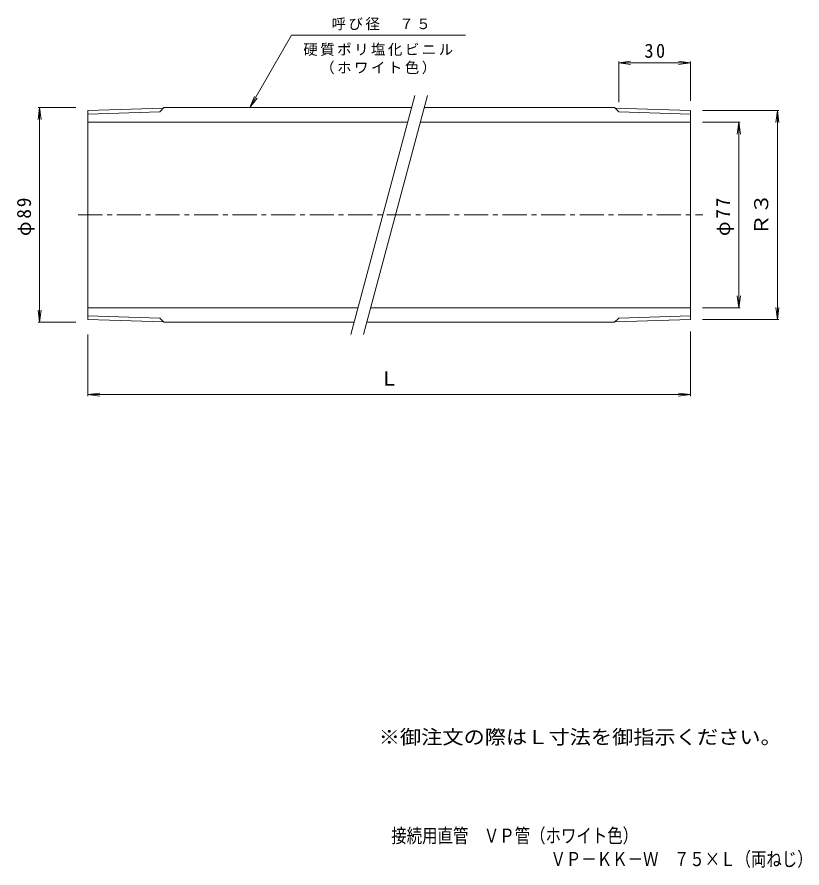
# Model space of a CAD drawing. Units: millimetres, scale not verified. Extents: x -180 to 145, y -231 to 122.
import ezdxf
from ezdxf.enums import TextEntityAlignment as Align

# ---------------------------------------------------------------- set-up
doc = ezdxf.new("R2010")
doc.units = ezdxf.units.MM
doc.header["$LTSCALE"] = 2
doc.linetypes.add('CHAIN1', pattern=[8, 5, -1, 1, -1])
for name, color, linetype, lineweight in [('0-4_その他', 7, 'Continuous', 9), ('0-9', 2, 'Continuous', 9), ('0-F', 7, 'Continuous', 9)]:
    doc.layers.add(name, color=color, linetype=linetype, lineweight=lineweight)
doc.layers.add('0-5_寸法', color=2, linetype='Continuous')
doc.layers.add('F-5_F-5ﾚｲﾔ', color=6, linetype='Continuous')
doc.styles.add('ＭＳ ゴシック', font='')
doc.styles.get('ＭＳ ゴシック').set_extended_font_data('MS Gothic')

msp = doc.modelspace()

# ---------------------------------------------------------------- linework, layer by layer
at = {"layer": '0-4_その他'}
for p, q in [((69.183, 102.807), (74.14, 103.459)), ((69.183, 103.407), (69.183, 86.471)), ((98.983, 102.807), (69.183, 102.807)), ((69.183, 102.807), (74.14, 102.154)), ((98.983, 102.807), (94.026, 103.459)), ((98.983, 102.807), (94.026, 102.154)), ((98.983, 103.407), (98.983, 87.018)), ((-171.017, 84.221), (-171.67, 79.264)), ((-156.017, 84.221), (-171.617, 84.221)), ((-171.017, -4.779), (-171.017, 84.221)), ((-171.017, 84.221), (-170.365, 79.264)), ((103.983, 83.018), (135.583, 83.018)), ((134.983, 83.018), (134.33, 78.061)), ((134.983, -3.576), (134.983, 83.018)), ((134.983, 83.018), (135.635, 78.061)), ((103.983, 78.221), (119.583, 78.221)), ((118.983, 78.221), (118.33, 73.264)), ((118.983, 1.221), (118.983, 78.221)), ((118.983, 78.221), (119.635, 73.264)), ((118.983, 1.221), (118.33, 6.179)), ((118.983, 1.221), (119.635, 6.179)), ((-171.017, -4.779), (-171.67, 0.179)), ((-171.017, -4.779), (-170.365, 0.179)), ((103.983, 1.221), (119.583, 1.221)), ((134.983, -3.576), (134.33, 1.382)), ((134.983, -3.576), (135.635, 1.382)), ((-156.017, -4.779), (-171.617, -4.779)), ((103.983, -3.576), (135.583, -3.576)), ((-151.017, -9.779), (-151.017, -35.379)), ((98.983, -8.576), (98.983, -35.379)), ((-151.017, -34.779), (-146.06, -34.126)), ((-151.017, -34.779), (98.983, -34.779)), ((-151.017, -34.779), (-146.06, -35.431)), ((98.983, -34.779), (94.026, -34.126)), ((98.983, -34.779), (94.026, -35.431))]:
    msp.add_line(p, q, dxfattribs=at)
at = {"layer": '0-9', "color": 7}
for p, q in [((-41.869, -9.779), (-15.342, 89.221)), ((-36.692, -9.779), (-10.166, 89.221))]:
    msp.add_line(p, q, dxfattribs=at)
at = {"layer": '0-9'}
for p, q in [((-119.69, 83.997), (-151.017, 83.018)), ((-151.017, 83.018), (-151.017, -3.576)), ((-121.217, 82.471), (-151.017, 81.539)), ((-121.217, 82.471), (-119.466, 84.221)), ((-16.682, 84.221), (-119.466, 84.221)), ((-11.505, 84.221), (67.432, 84.221)), ((69.183, 82.471), (67.432, 84.221)), ((67.656, 83.997), (98.983, 83.018)), ((69.183, 82.471), (98.983, 81.539)), ((98.983, 83.018), (98.983, -3.576)), ((-18.289, 78.221), (-151.017, 78.221)), ((-13.113, 78.221), (98.983, 78.221)), ((-38.921, 1.221), (-151.017, 1.221)), ((-33.745, 1.221), (98.983, 1.221)), ((-121.217, -3.028), (-151.017, -2.097)), ((-121.217, -3.028), (-119.466, -4.779)), ((69.183, -3.028), (67.432, -4.779)), ((69.183, -3.028), (98.983, -2.097)), ((-119.69, -4.555), (-151.017, -3.576)), ((-40.529, -4.779), (-119.466, -4.779)), ((-35.353, -4.779), (67.432, -4.779)), ((67.656, -4.555), (98.983, -3.576))]:
    msp.add_line(p, q, dxfattribs=at)
at = {"layer": '0-9', "linetype": 'CHAIN1'}
msp.add_line((-154.986, 39.721), (104.061, 39.721), dxfattribs=at)
at = {"layer": '0-F'}
for p, q in [((-83.849, 84.221), (-66.529, 114.221)), ((-66.529, 114.221), (5.673, 114.221)), ((-83.849, 84.221), (-81.936, 88.841)), ((-83.849, 84.221), (-80.806, 88.188))]:
    msp.add_line(p, q, dxfattribs=at)

# ---------------------------------------------------------------- texts
at = {"layer": '0-4_その他', "color": 2, "style": 'ＭＳ ゴシック', "width": 1.1}
msp.add_text('Ｒ３', height=5.865, rotation=90, dxfattribs=at).set_placement((132.983, 31.221), align=Align.BOTTOM_LEFT)
at = {"layer": '0-4_その他', "color": 2, "insert": (79.833, 104.807), "char_height": 5.865, "attachment_point": 7, "style": 'ＭＳ ゴシック'}
msp.add_mtext('\\T1.27;\\W0.95;30', dxfattribs=at)
at = {"layer": '0-4_その他', "color": 2, "char_height": 5.865, "attachment_point": 7, "rotation": 90, "style": 'ＭＳ ゴシック'}
for s, insert in [('\\T1.19;φ89', (-173.017, 30.971)), ('\\T1.19;φ77', (116.983, 30.971))]:
    msp.add_mtext(s, dxfattribs=dict(at, insert=insert))
at = {"layer": '0-5_寸法', "style": 'ＭＳ ゴシック', "width": 1.1}
msp.add_text('※御注文の際はＬ寸法を御指示ください。', height=5.865, dxfattribs=at).set_placement((-30.372, -181.453), align=Align.BOTTOM_LEFT)
at = {"layer": '0-F', "color": 2, "style": 'ＭＳ ゴシック'}
msp.add_text('Ｌ', height=5.865, dxfattribs=at).set_placement((-30.017, -32.779), align=Align.BOTTOM_LEFT)
at = {"layer": '0-F', "char_height": 4.399, "attachment_point": 7, "style": 'ＭＳ ゴシック'}
for s, insert in [('\\T1.17;呼び径\u3000７５', (-49.916, 116.302)), ('\\T1.17;硬質ポリ塩化ビニル', (-61.651, 105.677)), ('\\T1.17;（ホワイト色）', (-54.651, 98.076))]:
    msp.add_mtext(s, dxfattribs=dict(at, insert=insert))
at = {"layer": 'F-5_F-5ﾚｲﾔ', "style": 'ＭＳ ゴシック', "width": 0.8}
for s, p in [('接続用直管\u3000ＶＰ管（ホワイト色）', (-25.169, -222.359)), ('ＶＰ－ＫＫ－Ｗ\u3000７５×Ｌ（両ねじ）', (40.875, -232.059))]:
    msp.add_text(s, height=5.865, dxfattribs=at).set_placement(p, align=Align.BOTTOM_LEFT)

doc.saveas('drawing.dxf')
